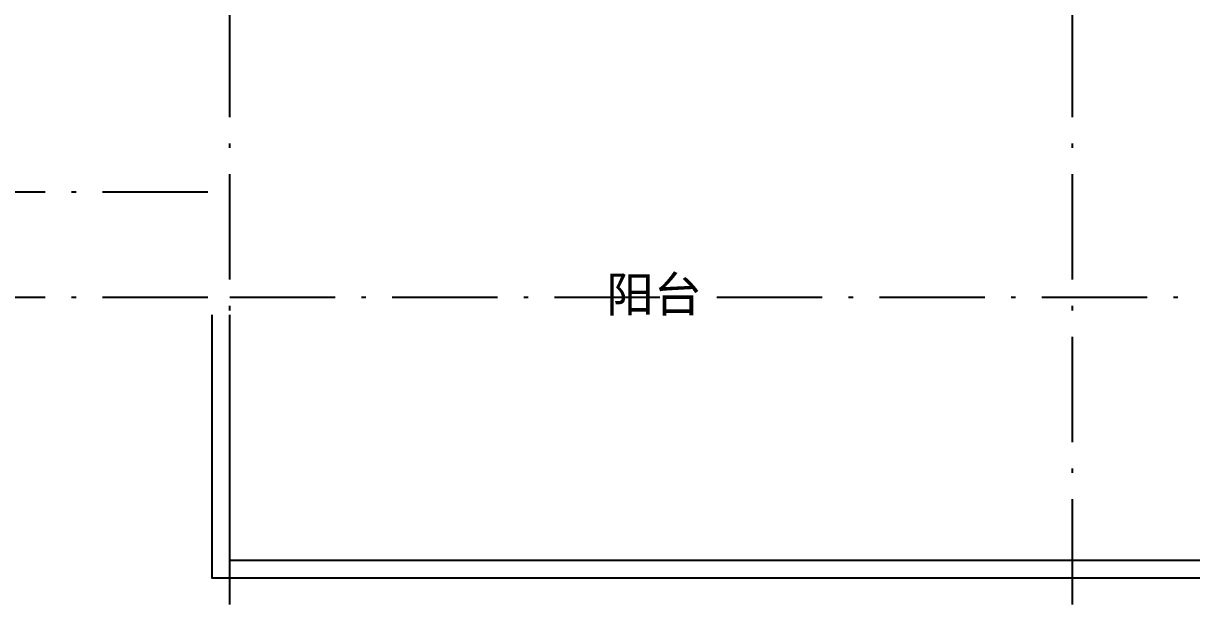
# Model space of a CAD drawing. Extents: x 3694 to 117786, y 20013 to 108631.
# Drawn here: x 36105 to 42758, y 26230 to 29539 of the extents above; entities that cross this region are included whole.
import ezdxf

# ---------------------------------------------------------------- set-up
doc = ezdxf.new("R2010")
doc.units = 0
doc.header["$LTSCALE"] = 1000
doc.header["$MEASUREMENT"] = 0
doc.linetypes.add('ACAD_ISO04W100', pattern=[30, 24, -3, 0, -3])
doc.linetypes.add('ACAD_ISO10W100', pattern=[18.5, 12, -3, 0.5, -3])
for name, color, linetype in [('BALCONY', 6, 'Continuous'), ('DOTE', 1, 'ACAD_ISO04W100'), ('PUB_TEXT', 7, 'Continuous')]:
    doc.layers.add(name, color=color, linetype=linetype)
doc.styles.get("Standard").update_dxf_attribs({"font": 'gbenor.shx', "bigfont": 'gbcbig.shx'})

msp = doc.modelspace()

# ---------------------------------------------------------------- linework, layer by layer
at = {"layer": 'BALCONY'}
for points in [[(46079.8, 27880.9), (46079.8, 26380.9), (37179.8, 26380.9), (37179.8, 27880.9)], [(45979.8, 27880.9), (45979.8, 26480.9), (37279.8, 26480.9), (37279.8, 27880.9)]]:
    msp.add_lwpolyline(points, dxfattribs=at)
at = {"layer": 'DOTE', "linetype": 'ACAD_ISO10W100', "ltscale": 0.05}
for p, q in [((37279.8, 26230.3), (37279.8, 44587.7)), ((42079.8, 26230.3), (42079.8, 35480.9)), ((30079.8, 28580.9), (37279.8, 28580.9)), ((30079.8, 27980.9), (37279.8, 27980.9)), ((37279.8, 27980.9), (48886.5, 27980.9))]:
    msp.add_line(p, q, dxfattribs=at)

# ---------------------------------------------------------------- texts
at = {"layer": 'PUB_TEXT', "insert": (39968.8, 28097.3, 0), "char_height": 200, "width": 865.309, "attachment_point": 3}
msp.add_mtext('{\\fSimSun|b0|i0|c134|p2;阳台}', dxfattribs=at)

doc.saveas('drawing.dxf')
